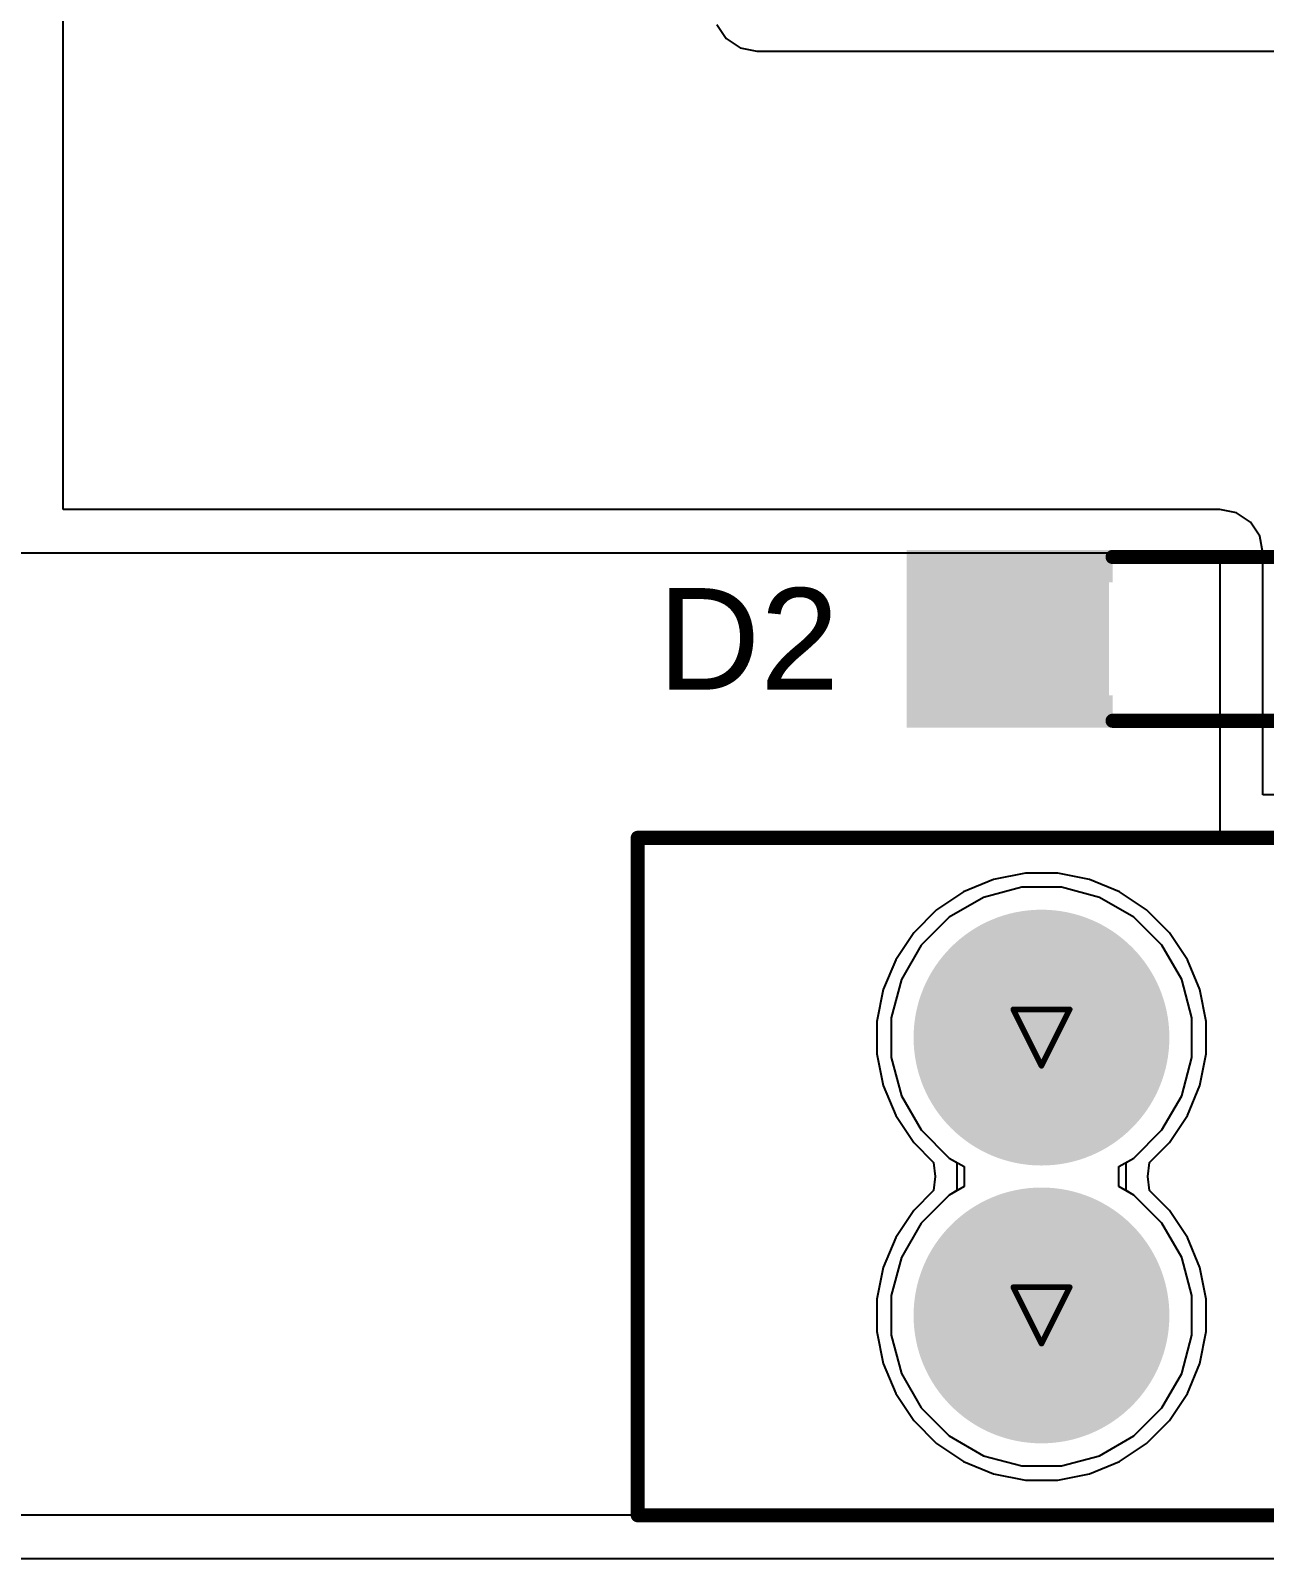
# Model space of a CAD drawing. Header units: inches. Extents: x 0 to 5379, y 0 to 5429.
# Drawn here: x 305.33 to 316.43, y 23.33 to 37.08 of the extents above; entities that cross this region are included whole.
import ezdxf

# ---------------------------------------------------------------- set-up
doc = ezdxf.new("R2010")
doc.units = ezdxf.units.IN
for name, color, linetype in [('Bottom Layer', 5, 'Continuous'), ('Bottom Solder', 6, 'Continuous'), ('Drill Drawing', 1, 'Continuous'), ('GND01', 16, 'Continuous'), ('GND02', 76, 'Continuous'), ('Multi-Layer', 9, 'Continuous'), ('Pad Holes', 156, 'Continuous'), ('PWR', 156, 'Continuous'), ('SIG 01', 90, 'Continuous'), ('Top Layer', 1, 'Continuous'), ('Top Overlay', 2, 'Continuous'), ('Top Paste', 8, 'Continuous'), ('Top Solder', 216, 'Continuous')]:
    doc.layers.add(name, color=color, linetype=linetype)
doc.styles.add('Arial', font='', dxfattribs={"height": 0.2})
doc.styles.get('Arial').set_extended_font_data('Arial')

# ---------------------------------------------------------------- blocks, each defined once
blk = doc.blocks.new('178_6165_0002_123')
at = {"layer": 'Bottom Layer'}
blk.add_hatch(color=5, dxfattribs=at).paths.add_polyline_path([(-7.5, 2.35), (-5.3, 2.35), (-5.3, 0.15), (-7.5, 0.15)])
h = blk.add_hatch(color=5, dxfattribs=at)
edge = h.paths.add_edge_path()
edge.add_arc((-2.9, 1.25), 1.1, 0, 360)
h = blk.add_hatch(color=5, dxfattribs=at)
edge = h.paths.add_edge_path()
edge.add_arc((2.9, 1.25), 1.1, 0, 360)
h = blk.add_hatch(color=5, dxfattribs=at)
edge = h.paths.add_edge_path()
edge.add_arc((6.4, 1.25), 1.1, 0, 360)
h = blk.add_hatch(color=5, dxfattribs=at)
edge = h.paths.add_edge_path()
edge.add_arc((-6.4, -1.25), 1.1, 0, 360)
h = blk.add_hatch(color=5, dxfattribs=at)
edge = h.paths.add_edge_path()
edge.add_arc((-2.9, -1.25), 1.1, 0, 360)
h = blk.add_hatch(color=5, dxfattribs=at)
edge = h.paths.add_edge_path()
edge.add_arc((2.9, -1.25), 1.1, 0, 360)
h = blk.add_hatch(color=5, dxfattribs=at)
edge = h.paths.add_edge_path()
edge.add_arc((6.4, -1.25), 1.1, 0, 360)
at = {"layer": 'Bottom Solder'}
blk.add_hatch(color=6, dxfattribs=at).paths.add_polyline_path([(-7.551, 2.401), (-5.249, 2.401), (-5.249, 0.099), (-7.551, 0.099)])
h = blk.add_hatch(color=6, dxfattribs=at)
edge = h.paths.add_edge_path()
edge.add_arc((-2.9, 1.25), 1.151, 0, 360)
h = blk.add_hatch(color=6, dxfattribs=at)
edge = h.paths.add_edge_path()
edge.add_arc((2.9, 1.25), 1.151, 0, 360)
h = blk.add_hatch(color=6, dxfattribs=at)
edge = h.paths.add_edge_path()
edge.add_arc((6.4, 1.25), 1.151, 0, 360)
h = blk.add_hatch(color=6, dxfattribs=at)
edge = h.paths.add_edge_path()
edge.add_arc((0, 0), 0.102, 0, 360)
h = blk.add_hatch(color=6, dxfattribs=at)
edge = h.paths.add_edge_path()
edge.add_arc((-6.4, -1.25), 1.151, 0, 360)
h = blk.add_hatch(color=6, dxfattribs=at)
edge = h.paths.add_edge_path()
edge.add_arc((-2.9, -1.25), 1.151, 0, 360)
h = blk.add_hatch(color=6, dxfattribs=at)
edge = h.paths.add_edge_path()
edge.add_arc((2.9, -1.25), 1.151, 0, 360)
h = blk.add_hatch(color=6, dxfattribs=at)
edge = h.paths.add_edge_path()
edge.add_arc((6.4, -1.25), 1.151, 0, 360)
at = {"layer": 'GND01'}
blk.add_hatch(color=16, dxfattribs=at).paths.add_polyline_path([(-7.5, 2.35), (-5.3, 2.35), (-5.3, 0.15), (-7.5, 0.15)])
h = blk.add_hatch(color=16, dxfattribs=at)
edge = h.paths.add_edge_path()
edge.add_arc((-2.9, 1.25), 1.1, 0, 360)
h = blk.add_hatch(color=16, dxfattribs=at)
edge = h.paths.add_edge_path()
edge.add_arc((2.9, 1.25), 1.1, 0, 360)
h = blk.add_hatch(color=16, dxfattribs=at)
edge = h.paths.add_edge_path()
edge.add_arc((6.4, 1.25), 1.1, 0, 360)
h = blk.add_hatch(color=16, dxfattribs=at)
edge = h.paths.add_edge_path()
edge.add_arc((-6.4, -1.25), 1.1, 0, 360)
h = blk.add_hatch(color=16, dxfattribs=at)
edge = h.paths.add_edge_path()
edge.add_arc((-2.9, -1.25), 1.1, 0, 360)
h = blk.add_hatch(color=16, dxfattribs=at)
edge = h.paths.add_edge_path()
edge.add_arc((2.9, -1.25), 1.1, 0, 360)
h = blk.add_hatch(color=16, dxfattribs=at)
edge = h.paths.add_edge_path()
edge.add_arc((6.4, -1.25), 1.1, 0, 360)
at = {"layer": 'GND02'}
blk.add_hatch(color=76, dxfattribs=at).paths.add_polyline_path([(-7.5, 2.35), (-5.3, 2.35), (-5.3, 0.15), (-7.5, 0.15)])
h = blk.add_hatch(color=76, dxfattribs=at)
edge = h.paths.add_edge_path()
edge.add_arc((-2.9, 1.25), 1.1, 0, 360)
h = blk.add_hatch(color=76, dxfattribs=at)
edge = h.paths.add_edge_path()
edge.add_arc((2.9, 1.25), 1.1, 0, 360)
h = blk.add_hatch(color=76, dxfattribs=at)
edge = h.paths.add_edge_path()
edge.add_arc((6.4, 1.25), 1.1, 0, 360)
h = blk.add_hatch(color=76, dxfattribs=at)
edge = h.paths.add_edge_path()
edge.add_arc((-6.4, -1.25), 1.1, 0, 360)
h = blk.add_hatch(color=76, dxfattribs=at)
edge = h.paths.add_edge_path()
edge.add_arc((-2.9, -1.25), 1.1, 0, 360)
h = blk.add_hatch(color=76, dxfattribs=at)
edge = h.paths.add_edge_path()
edge.add_arc((2.9, -1.25), 1.1, 0, 360)
h = blk.add_hatch(color=76, dxfattribs=at)
edge = h.paths.add_edge_path()
edge.add_arc((6.4, -1.25), 1.1, 0, 360)
at = {"layer": 'Multi-Layer'}
blk.add_hatch(color=9, dxfattribs=at).paths.add_polyline_path([(-7.5, 2.35), (-5.3, 2.35), (-5.3, 0.15), (-7.5, 0.15)])
h = blk.add_hatch(color=9, dxfattribs=at)
edge = h.paths.add_edge_path()
edge.add_arc((-2.9, 1.25), 1.1, 0, 360)
h = blk.add_hatch(color=9, dxfattribs=at)
edge = h.paths.add_edge_path()
edge.add_arc((2.9, 1.25), 1.1, 0, 360)
h = blk.add_hatch(color=9, dxfattribs=at)
edge = h.paths.add_edge_path()
edge.add_arc((6.4, 1.25), 1.1, 0, 360)
h = blk.add_hatch(color=9, dxfattribs=at)
edge = h.paths.add_edge_path()
edge.add_arc((-6.4, -1.25), 1.1, 0, 360)
h = blk.add_hatch(color=9, dxfattribs=at)
edge = h.paths.add_edge_path()
edge.add_arc((-2.9, -1.25), 1.1, 0, 360)
h = blk.add_hatch(color=9, dxfattribs=at)
edge = h.paths.add_edge_path()
edge.add_arc((2.9, -1.25), 1.1, 0, 360)
h = blk.add_hatch(color=9, dxfattribs=at)
edge = h.paths.add_edge_path()
edge.add_arc((6.4, -1.25), 1.1, 0, 360)
at = {"layer": 'Pad Holes'}
h = blk.add_hatch(color=7, dxfattribs=at)
edge = h.paths.add_edge_path()
edge.add_arc((-6.4, 1.25), 0.75, 0, 360)
h = blk.add_hatch(color=7, dxfattribs=at)
edge = h.paths.add_edge_path()
edge.add_arc((-2.9, 1.25), 0.75, 0, 360)
h = blk.add_hatch(color=7, dxfattribs=at)
edge = h.paths.add_edge_path()
edge.add_arc((2.9, 1.25), 0.75, 0, 360)
h = blk.add_hatch(color=7, dxfattribs=at)
edge = h.paths.add_edge_path()
edge.add_arc((6.4, 1.25), 0.75, 0, 360)
h = blk.add_hatch(color=7, dxfattribs=at)
edge = h.paths.add_edge_path()
edge.add_arc((0, 0), 1.25, 0, 360)
h = blk.add_hatch(color=7, dxfattribs=at)
edge = h.paths.add_edge_path()
edge.add_arc((-6.4, -1.25), 0.75, 0, 360)
h = blk.add_hatch(color=7, dxfattribs=at)
edge = h.paths.add_edge_path()
edge.add_arc((-2.9, -1.25), 0.75, 0, 360)
h = blk.add_hatch(color=7, dxfattribs=at)
edge = h.paths.add_edge_path()
edge.add_arc((2.9, -1.25), 0.75, 0, 360)
h = blk.add_hatch(color=7, dxfattribs=at)
edge = h.paths.add_edge_path()
edge.add_arc((6.4, -1.25), 0.75, 0, 360)
at = {"layer": 'PWR'}
blk.add_hatch(color=156, dxfattribs=at).paths.add_polyline_path([(-7.5, 2.35), (-5.3, 2.35), (-5.3, 0.15), (-7.5, 0.15)])
h = blk.add_hatch(color=156, dxfattribs=at)
edge = h.paths.add_edge_path()
edge.add_arc((-2.9, 1.25), 1.1, 0, 360)
h = blk.add_hatch(color=156, dxfattribs=at)
edge = h.paths.add_edge_path()
edge.add_arc((2.9, 1.25), 1.1, 0, 360)
h = blk.add_hatch(color=156, dxfattribs=at)
edge = h.paths.add_edge_path()
edge.add_arc((6.4, 1.25), 1.1, 0, 360)
h = blk.add_hatch(color=156, dxfattribs=at)
edge = h.paths.add_edge_path()
edge.add_arc((-6.4, -1.25), 1.1, 0, 360)
h = blk.add_hatch(color=156, dxfattribs=at)
edge = h.paths.add_edge_path()
edge.add_arc((-2.9, -1.25), 1.1, 0, 360)
h = blk.add_hatch(color=156, dxfattribs=at)
edge = h.paths.add_edge_path()
edge.add_arc((2.9, -1.25), 1.1, 0, 360)
h = blk.add_hatch(color=156, dxfattribs=at)
edge = h.paths.add_edge_path()
edge.add_arc((6.4, -1.25), 1.1, 0, 360)
at = {"layer": 'SIG 01'}
blk.add_hatch(color=90, dxfattribs=at).paths.add_polyline_path([(-7.5, 2.35), (-5.3, 2.35), (-5.3, 0.15), (-7.5, 0.15)])
h = blk.add_hatch(color=90, dxfattribs=at)
edge = h.paths.add_edge_path()
edge.add_arc((-2.9, 1.25), 1.1, 0, 360)
h = blk.add_hatch(color=90, dxfattribs=at)
edge = h.paths.add_edge_path()
edge.add_arc((2.9, 1.25), 1.1, 0, 360)
h = blk.add_hatch(color=90, dxfattribs=at)
edge = h.paths.add_edge_path()
edge.add_arc((6.4, 1.25), 1.1, 0, 360)
h = blk.add_hatch(color=90, dxfattribs=at)
edge = h.paths.add_edge_path()
edge.add_arc((-6.4, -1.25), 1.1, 0, 360)
h = blk.add_hatch(color=90, dxfattribs=at)
edge = h.paths.add_edge_path()
edge.add_arc((-2.9, -1.25), 1.1, 0, 360)
h = blk.add_hatch(color=90, dxfattribs=at)
edge = h.paths.add_edge_path()
edge.add_arc((2.9, -1.25), 1.1, 0, 360)
h = blk.add_hatch(color=90, dxfattribs=at)
edge = h.paths.add_edge_path()
edge.add_arc((6.4, -1.25), 1.1, 0, 360)
at = {"layer": 'Top Layer'}
blk.add_hatch(color=1, dxfattribs=at).paths.add_polyline_path([(-7.5, 2.35), (-5.3, 2.35), (-5.3, 0.15), (-7.5, 0.15)])
h = blk.add_hatch(color=1, dxfattribs=at)
edge = h.paths.add_edge_path()
edge.add_arc((-2.9, 1.25), 1.1, 0, 360)
h = blk.add_hatch(color=1, dxfattribs=at)
edge = h.paths.add_edge_path()
edge.add_arc((2.9, 1.25), 1.1, 0, 360)
h = blk.add_hatch(color=1, dxfattribs=at)
edge = h.paths.add_edge_path()
edge.add_arc((6.4, 1.25), 1.1, 0, 360)
h = blk.add_hatch(color=1, dxfattribs=at)
edge = h.paths.add_edge_path()
edge.add_arc((-6.4, -1.25), 1.1, 0, 360)
h = blk.add_hatch(color=1, dxfattribs=at)
edge = h.paths.add_edge_path()
edge.add_arc((-2.9, -1.25), 1.1, 0, 360)
h = blk.add_hatch(color=1, dxfattribs=at)
edge = h.paths.add_edge_path()
edge.add_arc((2.9, -1.25), 1.1, 0, 360)
h = blk.add_hatch(color=1, dxfattribs=at)
edge = h.paths.add_edge_path()
edge.add_arc((6.4, -1.25), 1.1, 0, 360)
at = {"layer": 'Top Solder'}
blk.add_hatch(color=216, dxfattribs=at).paths.add_polyline_path([(-7.551, 2.401), (-5.249, 2.401), (-5.249, 0.099), (-7.551, 0.099)])
h = blk.add_hatch(color=216, dxfattribs=at)
edge = h.paths.add_edge_path()
edge.add_arc((-2.9, 1.25), 1.151, 0, 360)
h = blk.add_hatch(color=216, dxfattribs=at)
edge = h.paths.add_edge_path()
edge.add_arc((2.9, 1.25), 1.151, 0, 360)
h = blk.add_hatch(color=216, dxfattribs=at)
edge = h.paths.add_edge_path()
edge.add_arc((6.4, 1.25), 1.151, 0, 360)
h = blk.add_hatch(color=216, dxfattribs=at)
edge = h.paths.add_edge_path()
edge.add_arc((0, 0), 0.102, 0, 360)
h = blk.add_hatch(color=216, dxfattribs=at)
edge = h.paths.add_edge_path()
edge.add_arc((-6.4, -1.25), 1.151, 0, 360)
h = blk.add_hatch(color=216, dxfattribs=at)
edge = h.paths.add_edge_path()
edge.add_arc((-2.9, -1.25), 1.151, 0, 360)
h = blk.add_hatch(color=216, dxfattribs=at)
edge = h.paths.add_edge_path()
edge.add_arc((2.9, -1.25), 1.151, 0, 360)
h = blk.add_hatch(color=216, dxfattribs=at)
edge = h.paths.add_edge_path()
edge.add_arc((6.4, -1.25), 1.151, 0, 360)
at = {"layer": 'Top Overlay'}
for points in [[(-10.033, 3.048, 0.127, 0.127, 0), (-10.033, -3.048, 0.127, 0.127, 0)], [(10.033, 3.048, 0.127, 0.127, 0), (-10.033, 3.048, 0.127, 0.127, 0)], [(10.033, 3.048, 0.127, 0.127, 0), (10.033, -3.048, 0.127, 0.127, 0)], [(10.033, -3.048, 0.127, 0.127, 0), (-10.033, -3.048, 0.127, 0.127, 0)]]:
    blk.add_lwpolyline(points, format="xyseb", dxfattribs=at)
for points in [[(-10.065, 3.048, 0.0635, 0.0635, 1), (-10.001, 3.048, 0.0635, 0.0635, 1)], [(-10.065, 3.048, 0.0635, 0.0635, 1), (-10.001, 3.048, 0.0635, 0.0635, 1)], [(10.001, 3.048, 0.0635, 0.0635, 1), (10.065, 3.048, 0.0635, 0.0635, 1)], [(10.001, 3.048, 0.0635, 0.0635, 1), (10.065, 3.048, 0.0635, 0.0635, 1)], [(-10.065, -3.048, 0.0635, 0.0635, 1), (-10.001, -3.048, 0.0635, 0.0635, 1)], [(-10.065, -3.048, 0.0635, 0.0635, 1), (-10.001, -3.048, 0.0635, 0.0635, 1)], [(10.001, -3.048, 0.0635, 0.0635, 1), (10.065, -3.048, 0.0635, 0.0635, 1)], [(10.001, -3.048, 0.0635, 0.0635, 1), (10.065, -3.048, 0.0635, 0.0635, 1)]]:
    blk.add_lwpolyline(points, format="xyseb", close=True, dxfattribs=at)
at = {"layer": 'Top Overlay', "style": 'Arial'}
blk.add_text('1', height=0.8, dxfattribs=at).set_placement((-8.128, 1.041))
blk = doc.blocks.new('SOD_123_130')
at = {"layer": 'Top Layer'}
for points in [[(-1.1, 0.45), (-1.1, -0.45), (-2.05, -0.45), (-2.05, 0.45)], [(2.05, 0.45), (2.05, -0.45), (1.1, -0.45), (1.1, 0.45)]]:
    blk.add_hatch(color=1, dxfattribs=at).paths.add_polyline_path(points)
at = {"layer": 'Top Overlay'}
for points in [[(0.965, 0.508), (2.819, 0.508), (2.819, 0.8), (0.965, 0.8)], [(2.119, -0.785), (2.819, -0.785), (2.819, 0.79), (2.119, 0.79)], [(0.965, -0.8), (2.819, -0.8), (2.819, -0.508), (0.965, -0.508)]]:
    blk.add_hatch(color=2, dxfattribs=at).paths.add_polyline_path(points)
at = {"layer": 'Top Paste'}
for points in [[(-1.1, 0.45), (-1.1, -0.45), (-2.05, -0.45), (-2.05, 0.45)], [(2.05, 0.45), (2.05, -0.45), (1.1, -0.45), (1.1, 0.45)]]:
    blk.add_hatch(color=8, dxfattribs=at).paths.add_polyline_path(points)
at = {"layer": 'Top Solder'}
for points in [[(-0.998, 0.552), (-0.998, -0.552), (-2.152, -0.552), (-2.152, 0.552)], [(2.152, 0.552), (2.152, -0.552), (0.998, -0.552), (0.998, 0.552)]]:
    blk.add_hatch(color=216, dxfattribs=at).paths.add_polyline_path(points)
at = {"layer": 'Top Overlay'}
for points in [[(-1.372, 0.737, 0.127, 0.127, 0), (-1.372, 0.584, 0.127, 0.127, 0)], [(0.965, 0.737, 0.127, 0.127, 0), (-1.372, 0.737, 0.127, 0.127, 0)], [(-1.372, -0.584, 0.127, 0.127, 0), (-1.372, -0.737, 0.127, 0.127, 0)], [(0.965, -0.737, 0.127, 0.127, 0), (-1.372, -0.737, 0.127, 0.127, 0)]]:
    blk.add_lwpolyline(points, format="xyseb", dxfattribs=at)
for points in [[(-1.403, 0.737, 0.0635, 0.0635, 1), (-1.34, 0.737, 0.0635, 0.0635, 1)], [(-1.403, 0.737, 0.0635, 0.0635, 1), (-1.34, 0.737, 0.0635, 0.0635, 1)], [(0.933, 0.737, 0.0635, 0.0635, 1), (0.997, 0.737, 0.0635, 0.0635, 1)], [(-1.403, 0.584, 0.0635, 0.0635, 1), (-1.34, 0.584, 0.0635, 0.0635, 1)], [(-1.403, -0.584, 0.0635, 0.0635, 1), (-1.34, -0.584, 0.0635, 0.0635, 1)], [(-1.403, -0.737, 0.0635, 0.0635, 1), (-1.34, -0.737, 0.0635, 0.0635, 1)], [(-1.403, -0.737, 0.0635, 0.0635, 1), (-1.34, -0.737, 0.0635, 0.0635, 1)], [(0.933, -0.737, 0.0635, 0.0635, 1), (0.997, -0.737, 0.0635, 0.0635, 1)]]:
    blk.add_lwpolyline(points, format="xyseb", close=True, dxfattribs=at)

msp = doc.modelspace()

# ---------------------------------------------------------------- linework, layer by layer
at = {"layer": 'Bottom Layer'}
for p, q in [((314.246, 29.375), (313.902, 29.283)), ((314.603, 29.375), (314.246, 29.375)), ((314.947, 29.283), (314.603, 29.375)), ((313.902, 29.283), (313.593, 29.104)), ((315.256, 29.104), (314.947, 29.283)), ((313.593, 29.104), (313.341, 28.852)), ((315.508, 28.852), (315.256, 29.104)), ((313.341, 28.852), (313.163, 28.544)), ((315.686, 28.544), (315.508, 28.852)), ((313.163, 28.544), (313.07, 28.199)), ((315.778, 28.199), (315.686, 28.544)), ((313.07, 28.199), (313.07, 27.843)), ((315.778, 27.843), (315.778, 28.199)), ((313.07, 27.843), (313.163, 27.498)), ((315.686, 27.498), (315.778, 27.843)), ((313.163, 27.498), (313.341, 27.19)), ((315.508, 27.19), (315.686, 27.498)), ((313.341, 27.19), (313.593, 26.937)), ((315.256, 26.937), (315.508, 27.19)), ((313.593, 26.937), (313.728, 26.86)), ((313.728, 26.86), (313.728, 26.682)), ((315.121, 26.86), (315.256, 26.937)), ((315.121, 26.682), (315.121, 26.86)), ((313.728, 26.682), (313.593, 26.604)), ((315.256, 26.604), (315.121, 26.682)), ((313.593, 26.604), (313.341, 26.352)), ((315.508, 26.352), (315.256, 26.604)), ((313.341, 26.352), (313.163, 26.043)), ((315.686, 26.043), (315.508, 26.352)), ((313.163, 26.043), (313.07, 25.699)), ((315.778, 25.699), (315.686, 26.043)), ((313.07, 25.699), (313.07, 25.343)), ((315.778, 25.343), (315.778, 25.699)), ((313.07, 25.343), (313.163, 24.998)), ((315.686, 24.998), (315.778, 25.343)), ((313.163, 24.998), (313.341, 24.689)), ((315.508, 24.689), (315.686, 24.998)), ((313.341, 24.689), (313.593, 24.437)), ((315.256, 24.437), (315.508, 24.689)), ((313.593, 24.437), (313.902, 24.259)), ((314.947, 24.259), (315.256, 24.437)), ((313.902, 24.259), (314.246, 24.167)), ((314.603, 24.167), (314.947, 24.259)), ((314.246, 24.167), (314.603, 24.167))]:
    msp.add_line(p, q, dxfattribs=at)
at = {"layer": 'Drill Drawing'}
for points in [[(314.17, 28.275, 0.0508, 0.0508, 0), (314.678, 28.275, 0.0508, 0.0508, 0)], [(314.17, 28.275, 0.0508, 0.0508, 0), (314.424, 27.767, 0.0508, 0.0508, 0)], [(314.424, 27.767, 0.0508, 0.0508, 0), (314.678, 28.275, 0.0508, 0.0508, 0)], [(314.17, 25.775, 0.0508, 0.0508, 0), (314.678, 25.775, 0.0508, 0.0508, 0)], [(314.17, 25.775, 0.0508, 0.0508, 0), (314.424, 25.267, 0.0508, 0.0508, 0)], [(314.424, 25.267, 0.0508, 0.0508, 0), (314.678, 25.775, 0.0508, 0.0508, 0)]]:
    msp.add_lwpolyline(points, format="xyseb", dxfattribs=at)
for points in [[(314.158, 28.275, 0.0254, 0.0254, 1), (314.183, 28.275, 0.0254, 0.0254, 1)], [(314.158, 28.275, 0.0254, 0.0254, 1), (314.183, 28.275, 0.0254, 0.0254, 1)], [(314.666, 28.275, 0.0254, 0.0254, 1), (314.691, 28.275, 0.0254, 0.0254, 1)], [(314.666, 28.275, 0.0254, 0.0254, 1), (314.691, 28.275, 0.0254, 0.0254, 1)], [(314.412, 27.767, 0.0254, 0.0254, 1), (314.437, 27.767, 0.0254, 0.0254, 1)], [(314.412, 27.767, 0.0254, 0.0254, 1), (314.437, 27.767, 0.0254, 0.0254, 1)], [(314.158, 25.775, 0.0254, 0.0254, 1), (314.183, 25.775, 0.0254, 0.0254, 1)], [(314.158, 25.775, 0.0254, 0.0254, 1), (314.183, 25.775, 0.0254, 0.0254, 1)], [(314.666, 25.775, 0.0254, 0.0254, 1), (314.691, 25.775, 0.0254, 0.0254, 1)], [(314.666, 25.775, 0.0254, 0.0254, 1), (314.691, 25.775, 0.0254, 0.0254, 1)], [(314.412, 25.267, 0.0254, 0.0254, 1), (314.437, 25.267, 0.0254, 0.0254, 1)], [(314.412, 25.267, 0.0254, 0.0254, 1), (314.437, 25.267, 0.0254, 0.0254, 1)]]:
    msp.add_lwpolyline(points, format="xyseb", close=True, dxfattribs=at)
at = {"layer": 'GND01'}
for p, q in [((314.246, 29.375), (313.902, 29.283)), ((314.603, 29.375), (314.246, 29.375)), ((314.947, 29.283), (314.603, 29.375)), ((313.902, 29.283), (313.593, 29.104)), ((315.256, 29.104), (314.947, 29.283)), ((313.593, 29.104), (313.341, 28.852)), ((315.508, 28.852), (315.256, 29.104)), ((313.341, 28.852), (313.163, 28.544)), ((315.686, 28.544), (315.508, 28.852)), ((313.163, 28.544), (313.07, 28.199)), ((315.778, 28.199), (315.686, 28.544)), ((313.07, 28.199), (313.07, 27.843)), ((315.778, 27.843), (315.778, 28.199)), ((313.07, 27.843), (313.163, 27.498)), ((315.686, 27.498), (315.778, 27.843)), ((313.163, 27.498), (313.341, 27.19)), ((315.508, 27.19), (315.686, 27.498)), ((313.341, 27.19), (313.593, 26.937)), ((315.256, 26.937), (315.508, 27.19)), ((313.593, 26.937), (313.662, 26.898)), ((313.662, 26.898), (313.662, 26.644)), ((315.187, 26.898), (315.256, 26.937)), ((315.187, 26.644), (315.187, 26.898)), ((313.593, 26.604), (313.341, 26.352)), ((313.662, 26.644), (313.593, 26.604)), ((315.256, 26.604), (315.187, 26.644)), ((315.508, 26.352), (315.256, 26.604)), ((313.341, 26.352), (313.163, 26.043)), ((315.686, 26.043), (315.508, 26.352)), ((313.163, 26.043), (313.07, 25.699)), ((315.778, 25.699), (315.686, 26.043)), ((313.07, 25.699), (313.07, 25.343)), ((315.778, 25.343), (315.778, 25.699)), ((313.07, 25.343), (313.163, 24.998)), ((315.686, 24.998), (315.778, 25.343)), ((313.163, 24.998), (313.341, 24.689)), ((315.508, 24.689), (315.686, 24.998)), ((313.341, 24.689), (313.593, 24.437)), ((315.256, 24.437), (315.508, 24.689)), ((313.593, 24.437), (313.902, 24.259)), ((314.947, 24.259), (315.256, 24.437)), ((313.902, 24.259), (314.246, 24.167)), ((314.603, 24.167), (314.947, 24.259)), ((314.246, 24.167), (314.603, 24.167))]:
    msp.add_line(p, q, dxfattribs=at)
at = {"layer": 'GND02'}
for p, q in [((314.246, 29.375), (313.902, 29.283)), ((314.603, 29.375), (314.246, 29.375)), ((314.947, 29.283), (314.603, 29.375)), ((313.902, 29.283), (313.593, 29.104)), ((315.256, 29.104), (314.947, 29.283)), ((313.593, 29.104), (313.341, 28.852)), ((315.508, 28.852), (315.256, 29.104)), ((313.341, 28.852), (313.163, 28.544)), ((315.686, 28.544), (315.508, 28.852)), ((313.163, 28.544), (313.07, 28.199)), ((315.778, 28.199), (315.686, 28.544)), ((313.07, 28.199), (313.07, 27.843)), ((315.778, 27.843), (315.778, 28.199)), ((313.07, 27.843), (313.163, 27.498)), ((315.686, 27.498), (315.778, 27.843)), ((313.163, 27.498), (313.341, 27.19)), ((315.508, 27.19), (315.686, 27.498)), ((313.341, 27.19), (313.593, 26.937)), ((315.256, 26.937), (315.508, 27.19)), ((313.593, 26.937), (313.662, 26.898)), ((313.662, 26.898), (313.662, 26.644)), ((315.187, 26.898), (315.256, 26.937)), ((315.187, 26.644), (315.187, 26.898)), ((313.593, 26.604), (313.341, 26.352)), ((313.662, 26.644), (313.593, 26.604)), ((315.256, 26.604), (315.187, 26.644)), ((315.508, 26.352), (315.256, 26.604)), ((313.341, 26.352), (313.163, 26.043)), ((315.686, 26.043), (315.508, 26.352)), ((313.163, 26.043), (313.07, 25.699)), ((315.778, 25.699), (315.686, 26.043)), ((313.07, 25.699), (313.07, 25.343)), ((315.778, 25.343), (315.778, 25.699)), ((313.07, 25.343), (313.163, 24.998)), ((315.686, 24.998), (315.778, 25.343)), ((313.163, 24.998), (313.341, 24.689)), ((315.508, 24.689), (315.686, 24.998)), ((313.341, 24.689), (313.593, 24.437)), ((315.256, 24.437), (315.508, 24.689)), ((313.593, 24.437), (313.902, 24.259)), ((314.947, 24.259), (315.256, 24.437)), ((313.902, 24.259), (314.246, 24.167)), ((314.603, 24.167), (314.947, 24.259)), ((314.246, 24.167), (314.603, 24.167))]:
    msp.add_line(p, q, dxfattribs=at)
at = {"layer": 'PWR'}
for p, q in [((314.246, 29.375), (313.902, 29.283)), ((314.603, 29.375), (314.246, 29.375)), ((314.947, 29.283), (314.603, 29.375)), ((313.902, 29.283), (313.593, 29.104)), ((315.256, 29.104), (314.947, 29.283)), ((313.593, 29.104), (313.341, 28.852)), ((315.508, 28.852), (315.256, 29.104)), ((313.341, 28.852), (313.163, 28.544)), ((315.686, 28.544), (315.508, 28.852)), ((313.163, 28.544), (313.07, 28.199)), ((315.778, 28.199), (315.686, 28.544)), ((313.07, 28.199), (313.07, 27.843)), ((315.778, 27.843), (315.778, 28.199)), ((313.07, 27.843), (313.163, 27.498)), ((315.686, 27.498), (315.778, 27.843)), ((313.163, 27.498), (313.341, 27.19)), ((315.508, 27.19), (315.686, 27.498)), ((313.341, 27.19), (313.593, 26.937)), ((315.256, 26.937), (315.508, 27.19)), ((313.593, 26.937), (313.662, 26.898)), ((313.662, 26.898), (313.662, 26.644)), ((315.187, 26.898), (315.256, 26.937)), ((315.187, 26.644), (315.187, 26.898)), ((313.593, 26.604), (313.341, 26.352)), ((313.662, 26.644), (313.593, 26.604)), ((315.256, 26.604), (315.187, 26.644)), ((315.508, 26.352), (315.256, 26.604)), ((313.341, 26.352), (313.163, 26.043)), ((315.686, 26.043), (315.508, 26.352)), ((313.163, 26.043), (313.07, 25.699)), ((315.778, 25.699), (315.686, 26.043)), ((313.07, 25.699), (313.07, 25.343)), ((315.778, 25.343), (315.778, 25.699)), ((313.07, 25.343), (313.163, 24.998)), ((315.686, 24.998), (315.778, 25.343)), ((313.163, 24.998), (313.341, 24.689)), ((315.508, 24.689), (315.686, 24.998)), ((313.341, 24.689), (313.593, 24.437)), ((315.256, 24.437), (315.508, 24.689)), ((313.593, 24.437), (313.902, 24.259)), ((314.947, 24.259), (315.256, 24.437)), ((313.902, 24.259), (314.246, 24.167)), ((314.603, 24.167), (314.947, 24.259)), ((314.246, 24.167), (314.603, 24.167))]:
    msp.add_line(p, q, dxfattribs=at)
at = {"layer": 'SIG 01'}
for p, q in [((313.992, 29.445), (313.723, 29.333)), ((314.279, 29.502), (313.992, 29.445)), ((314.57, 29.502), (314.279, 29.502)), ((314.856, 29.445), (314.57, 29.502)), ((315.126, 29.333), (314.856, 29.445)), ((313.723, 29.333), (313.48, 29.171)), ((315.368, 29.171), (315.126, 29.333)), ((313.48, 29.171), (313.274, 28.965)), ((315.575, 28.965), (315.368, 29.171)), ((313.274, 28.965), (313.112, 28.722)), ((315.737, 28.722), (315.575, 28.965)), ((313.112, 28.722), (313, 28.453)), ((315.848, 28.453), (315.737, 28.722)), ((313, 28.453), (312.943, 28.167)), ((315.905, 28.167), (315.848, 28.453)), ((312.943, 28.167), (312.943, 27.875)), ((315.905, 27.875), (315.905, 28.167)), ((312.943, 27.875), (313, 27.589)), ((315.848, 27.589), (315.905, 27.875)), ((313, 27.589), (313.112, 27.319)), ((315.737, 27.319), (315.848, 27.589)), ((313.112, 27.319), (313.274, 27.077)), ((315.575, 27.077), (315.737, 27.319)), ((313.274, 27.077), (313.453, 26.897)), ((315.395, 26.897), (315.575, 27.077)), ((313.453, 26.897), (313.468, 26.771)), ((315.38, 26.771), (315.395, 26.897)), ((313.468, 26.771), (313.453, 26.644)), ((315.395, 26.644), (315.38, 26.771)), ((313.453, 26.644), (313.274, 26.465)), ((315.575, 26.465), (315.395, 26.644)), ((313.274, 26.465), (313.112, 26.222)), ((315.737, 26.222), (315.575, 26.465)), ((313.112, 26.222), (313, 25.953)), ((315.848, 25.953), (315.737, 26.222)), ((313, 25.953), (312.943, 25.667)), ((315.905, 25.667), (315.848, 25.953)), ((312.943, 25.667), (312.943, 25.375)), ((315.905, 25.375), (315.905, 25.667)), ((312.943, 25.375), (313, 25.089)), ((315.848, 25.089), (315.905, 25.375)), ((313, 25.089), (313.112, 24.819)), ((315.737, 24.819), (315.848, 25.089)), ((313.112, 24.819), (313.274, 24.577)), ((315.575, 24.577), (315.737, 24.819)), ((313.274, 24.577), (313.48, 24.37)), ((315.368, 24.37), (315.575, 24.577)), ((313.48, 24.37), (313.723, 24.208)), ((315.126, 24.208), (315.368, 24.37)), ((313.723, 24.208), (313.992, 24.097)), ((314.856, 24.097), (315.126, 24.208)), ((313.992, 24.097), (314.279, 24.04)), ((314.57, 24.04), (314.856, 24.097)), ((314.279, 24.04), (314.57, 24.04))]:
    msp.add_line(p, q, dxfattribs=at)
at = {"layer": 'Top Layer'}
for p, q in [((305.62, 32.772), (305.62, 67.303)), ((311.502, 37.139), (311.587, 37.013)), ((311.587, 37.013), (311.713, 36.928)), ((311.713, 36.928), (311.861, 36.899)), ((311.861, 36.899), (321.08, 36.899)), ((316.029, 32.772), (305.62, 32.772)), ((316.178, 32.743), (316.029, 32.772)), ((316.304, 32.658), (316.178, 32.743)), ((316.388, 32.532), (316.304, 32.658)), ((316.417, 32.384), (316.388, 32.532)), ((305.232, 32.384), (316.029, 32.384)), ((316.029, 32.384), (316.029, 29.819)), ((316.417, 30.207), (316.417, 32.384)), ((319.952, 30.207), (316.417, 30.207)), ((316.029, 29.819), (319.952, 29.819)), ((319.962, 23.723), (300.888, 23.723)), ((300.888, 23.334), (319.962, 23.334))]:
    msp.add_line(p, q, dxfattribs=at)

# ---------------------------------------------------------------- block references
at = {"rotation": 180}
for name, p in [('SOD_123_130', (316.029, 31.609)), ('178_6165_0002_123', (320.824, 26.771))]:
    msp.add_blockref(name, p, dxfattribs=at)

# ---------------------------------------------------------------- texts
at = {"layer": 'Top Overlay', "style": 'Arial'}
msp.add_text('D2', height=0.9144, dxfattribs=at).set_placement((310.97, 31.152))

doc.saveas('drawing.dxf')
